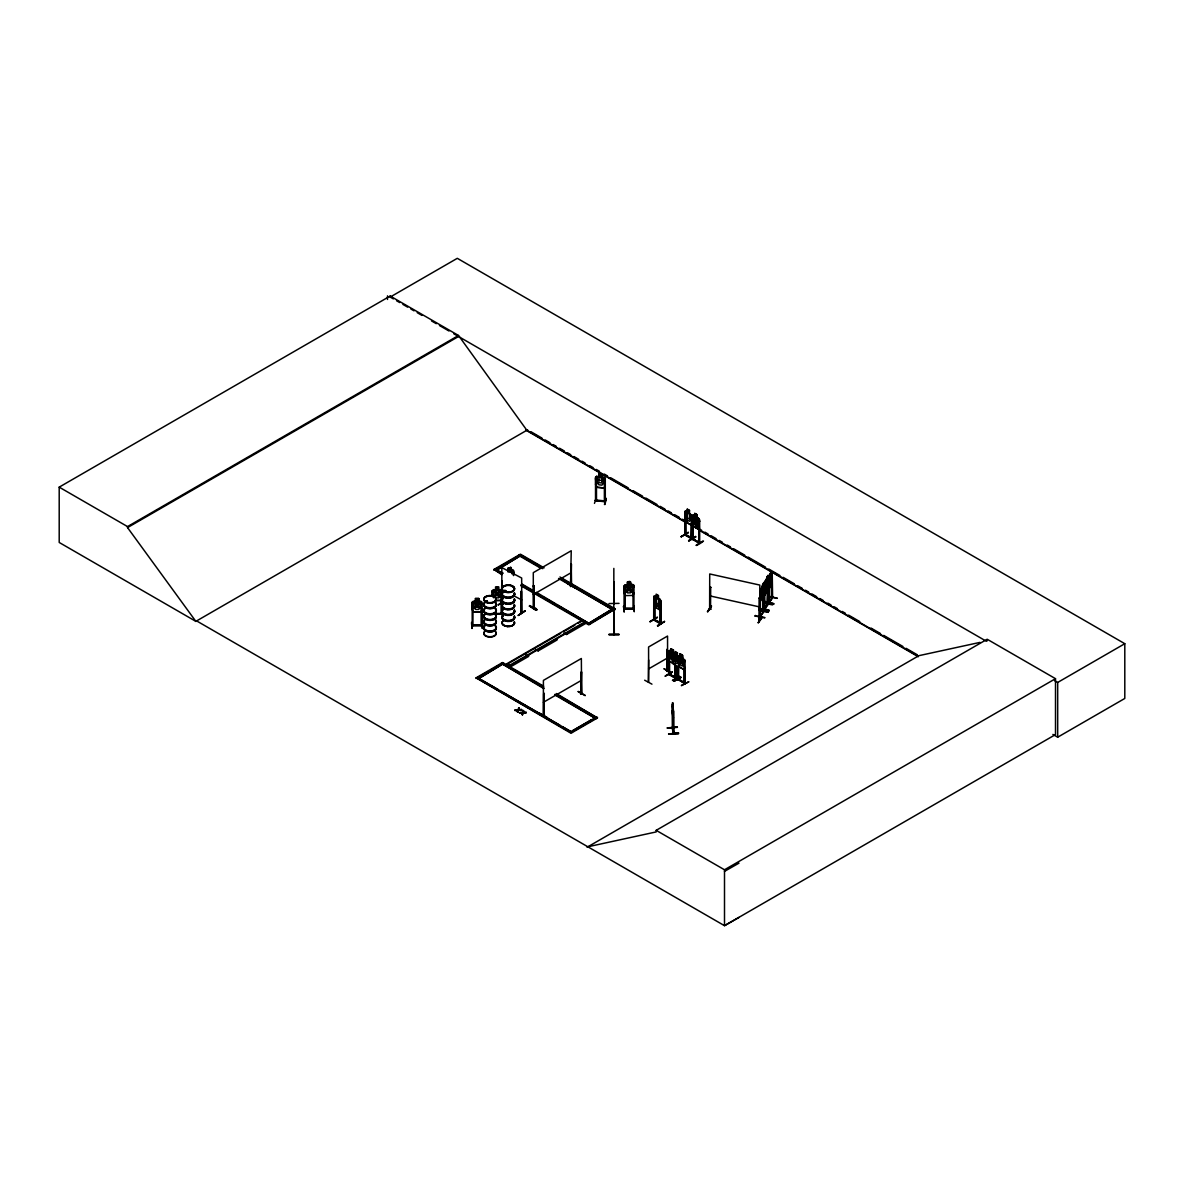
<?xml version="1.0" encoding="UTF-8"?>
<svg xmlns="http://www.w3.org/2000/svg" width="1184" height="1184" viewBox="0 0 1184 1184"><rect width="100%" height="100%" fill="white"/><g stroke="black" fill="none" stroke-linecap="round" stroke-linejoin="round"><path stroke-width="1.5" d="M672.157 728.012L673.415 733.592M672.793 728.441L672.379 704.08L673.415 710.104L673.415 733.651L672.926 704.569M673.267 733.088L673.844 733.562L672.704 727.168M673.415 717.267L673.178 719.384L673.296 717.267M767.276 591.334L764.45 595.493L767.247 591.275L767.646 588.093M768.786 586.509L769.141 588.64L771.85 584.408L772.101 574.077M771.879 584.452L772.234 581.226M764.76 617.5L755.185 616.094M755.17 616.183L755.362 615.414M759.418 609.05C768.357 608.221 776.112 613.49 759.418 609.064L768.83 611.062M759.58 608.694L769.023 610.367M759.595 608.324L768.993 610.441M764.168 601.872C793.902 608.694 743.004 596.396 773.611 603.5M764.746 617.9L755.333 615.843M644.658 680.208L651.955 684.16M673.104 714.174L672.912 715.373L672.349 710.504M763.177 589.484L764.154 585.547L763.414 589.736L764.168 591.556M767.661 582.469L768.342 578.488L767.424 582.38L766.418 581.418L767.276 580.471L768.076 604.462L764.479 609.834L764.509 587.308L764.598 609.79L764.479 609.035M498.272 604.935L501.557 602.952M614.23 602.819L613.771 604.151L614.304 602.863M613.771 634.609L613.845 568.394M614.185 612.158L614.304 634.52M485.914 601.679L486.55 600.895M486.18 601.058L487.157 601.872L486.876 601.028M494.113 597.224L493.225 597.358L493.861 597.757M503.999 590.949L505.923 591.097M505.464 590.964L504.399 590.594M512.554 586.894L512.391 586.672M764.154 593.45L764.05 586.184L766.374 578.976L766.433 581.832M769.052 577.733L768.653 579.316L771.864 573.604M766.966 579.864L765.678 582.572L769.289 577.363M759.862 616.82L763.784 610.692L763.325 611.536M759.936 615.946L760.676 616.405L759.876 615.932M760.602 615.65L763.769 611.58L760.232 616.938L760.261 594.412M764.923 609.301L764.183 608.902M764.183 609.627L768.031 603.588L767.276 604.787M767.336 604.802L767.987 582.543M768.771 602.76L769.452 601.635M768.771 601.96L769.452 602.434M771.924 597.136L772.664 596.795L768.786 602.834L768.786 579.316M771.924 597.935L772.234 574.003M772.604 597.654L772.264 575.602L771.909 598.053M529.722 605.527C539.253 614.984 539.194 607.111 529.366 606.149M536.53 610.219L529.411 606.075M536.87 609.612L529.662 605.927M539.83 713.286C562.163 726.443 526.377 705.309 545.217 717.164M596.455 478.721L595.493 478.824L596.455 478.721L596.499 500.832L595.419 499.959M594.472 503.363L596.307 497.768M596.558 500.062L605.305 500.95M604.358 479.535L605.261 479.624L604.358 479.535L604.388 501.676M604.388 500.906L605.202 500.936M604.447 504.502L606.238 498.331L604.98 504.517M595.656 484.463L595.67 477.226L596.603 476.323L604.151 477.137L605.276 478.277L605.305 501.75L595.419 500.758M595.537 484.463L596.544 487.275L604.18 488L605.305 485.44M598.793 476.619L598.808 473.866L598.897 476.723L597.269 477.448L597.269 482.48L598.897 484.818L601.931 485.129L603.544 483.146L603.544 478.129L601.931 477.048L602.049 474.222L598.793 473.926L601.931 474.355M596.544 487.26L604.106 487.912M602.034 476.974L602.049 474.222M762.23 588.803L762.126 586.08L760.424 592.37L760.35 616.834M766.418 581.684L766.862 577.156L768.15 575.394L768.742 586.583M695.748 520.042L697.953 518.858L696.473 521.108L698.027 525.193L696 521.419C694.993 525.06 692.477 522.233 695.496 520.531L694.031 516.624L695.896 520.131M653.834 603.662L654.456 606.815L656.158 607.792L656.173 594.131L658.511 595.478L658.378 609.064L659.976 609.997L660.805 607.88M691.027 524.926L691.915 522.662L691.027 524.926L685.684 521.656L684.826 518.666M693.084 526.096L692.448 522.958L693.084 526.096L698.575 529.263L699.374 526.939L698.545 529.115L693.217 525.992L698.59 529.085M678.92 667.347L679.72 657.83L678.906 656.454L679.808 657.845L679.009 667.302L673.444 664.18L672.882 653.894M698.604 529.233L699.404 526.91M684.766 667.347L683.967 669.67L678.521 666.488M764.894 608.561L764.124 608.828M511.651 571.028L508.054 572.05M517.867 711.717L518.592 709.941L521.626 709.542L518.592 710.4L517.867 712.176L517.304 711.392L517.867 712.176M521.907 714.514L522.499 712.65L522.484 714.84L523.21 712.605L526.244 712.664L523.21 713.064L523.313 710.518C523.654 714.559 515.588 712.531 522.603 712.28M517.985 710.074L514.907 710.459L517.985 710.074L518.71 707.854L518.696 710.015L519.273 708.195M522.603 712.738L523.313 710.518M632.878 595.434L634.017 592.725L632.878 595.434L625.137 595.626L624.116 592.977L624.234 585.784L627.52 584.763L627.52 582.069C632.937 579.287 628.467 586.258 632.848 584.57L633.899 585.518M477.093 604.61L474.37 602.153L476.442 605.216L474.281 608.443L477.137 605.823L479.994 608.443L477.803 605.246L479.89 602.138L477.226 604.521M482.08 609.375L480.941 612.113L473.2 612.113L472.179 609.375M500.921 600.451L502.031 597.787L501.01 600.54L494.808 600.48L500.921 600.392M517.304 711.836L517.882 709.986L514.907 710.459M523.313 712.679L523.89 710.859M681.288 536.766L688.422 532.282L680.963 536.648M688.363 532.637L681.259 536.766M650.223 621.807L657.357 617.323L650.282 621.467M695.911 536.959L688.91 540.748M672.29 671.831L665.275 675.96M684.752 534.916L684.826 511.444L687.164 511.828M685.462 535.346L685.018 533.94L685.566 534.768M691.249 537.817L692.196 537.995L685.802 534.62M692.314 538.439L693.114 539.652L693.291 517.571L692.403 517.334L693.04 517.704M692.329 539.282L699.404 543.249M693.04 539.608L693.291 524.867M653.701 619.928L653.76 596.484L654.589 595.907L656.247 596.958L655.004 597.224L656.173 605.083L658.348 606.341L659.518 604.861L659.518 599.829L658.378 598.186L660.835 600.466L660.864 623.998L653.805 620.031M654.5 619.572L653.701 619.128L654.5 619.809M654.663 598.29L654.663 620.164M699.729 542.346L692.625 539.046L699.744 543.101L693.114 539.09M660.169 623.657L660.376 601.546L661.101 623.864L654.16 619.824M676.079 678.269L675.043 677.47M678.151 678.743L678.254 679.246M678.402 665.438L678.388 680.09L678.654 665.304M684.766 660.154L684.84 683.716L684.293 682.546M623.568 606.223L624.22 612.098L623.524 606.238M471.942 622.266L472.016 628.497L471.498 622.621M533.688 607.185L534.176 607.614M570.762 585.71L571.561 585.251L570.762 585.932M543.412 714.722L544.374 714.529L543.589 714.988M543.811 715.743L544.388 714.559M581.61 693.868L580.648 694.105L581.67 693.868L581.359 671.787L580.648 694.105L581.433 693.646M709.852 587.086L710.696 587.264L709.852 587.086L709.852 608.99L710.666 609.39L709.63 608.354M711.466 606.341L707.396 611.654L711.406 605.882M710.666 608.813L709.749 608.176M760.217 591.704L759.684 620.312L759.817 585.074L709.719 573.959L709.63 609.153L710.622 609.124M766.477 578.991L765.308 580.782M769.496 602.493L769.807 573.885C772.16 569.534 772.368 582.484 769.852 584.704L769.26 583.431M765.441 580.944L766.137 579.864L765.441 581.832M761.889 586.968L761.194 588.936L761.889 587.871M767.276 580.471L764.05 586.184M760.232 591.778L762.896 587.678M765.249 584.378L766.329 582.72L766.329 587.752L765.249 589.41L764.701 583.978L761.534 589.706M769.112 580.441L769.082 602.952L772.604 597.609L769.467 601.783M760.202 602.597C757.597 603.056 767.173 595.759 763.295 587.96L763.058 612.024L763.414 589.573L763.784 611.492M759.092 598.009L759.936 598.186L759.092 598.009L759.033 620.179L759.817 620.283M763.34 602.996L772.575 604.92M764.553 608.576L767.306 604.358M758.87 619.276C761.312 619.025 758.189 619.38 758.988 620.12M758.87 619.498L759.225 619.868M758.87 620.076L759.862 620.046M758.248 622.488L761.815 617.086M762.274 617.589L758.204 622.932L761.741 617.027M768.15 575.394L766.862 577.156M762.614 586.953L762.614 584.26L763.902 582.498L764.45 585.355M767.913 576.297L767.202 578.251L767.913 577.185M763.665 583.401L762.955 585.37L763.665 584.289M768.845 576.86L768.002 578.221L768.002 575.528M766.995 580.796L768.105 579.139L768.105 584.171M762.748 587.9L763.858 586.243M761.83 598.986L763.784 596.159M761.934 599.015L763.784 596.233M672.364 656.632C671.298 660.272 668.871 657.446 671.861 655.758L670.396 651.836L672.32 655.403L673.563 653.672L674.332 654.19M764.006 592.118L763.162 590.712M487.009 601.531L486.402 601.22M504.798 590.476L504.636 591.023M504.399 590.875L505.494 590.786M696.976 517.541L698.16 519.11L698.131 524.157L696.962 525.637L694.786 524.379L693.617 521.552L693.617 516.52L694.786 516.283C694.002 509.12 696.325 518.814 693.188 515.188L692.359 515.78L692.433 539.312M698.16 524.127L696.976 525.622L694.786 524.364L693.617 521.552M625.226 584.911L632.848 584.511L634.002 585.414L633.899 608.976L632.863 608.813L633.943 609.02L623.953 609.301L624.146 608.221L632.878 608.443L624.175 608.546M633.943 608.221L632.863 608.014L633.988 607.969M521.744 613.238L521.67 578.029L501.838 567.61L501.838 589.706M472.016 624.693L473.126 624.693L472.15 624.664M472.016 625.492L482.08 625.492M501.01 613.105L502.134 613.105L502.697 616.908M625.211 584.837L624.116 585.754L624.057 609.286M492.233 590.638L495.534 589.602M533.999 606.637L533.584 607.2M533.333 607.792L533.288 572.642L571.236 550.738L570.525 586.361L571.576 586.08L571.236 564.043L570.525 586.361M534.147 607.688L534.176 585.71L533.288 585.947L534.176 585.71M570.629 585.458L571.487 585.31M544.388 715.358L543.456 715.536M596.603 476.323L595.537 477.241L595.522 500.758M633.07 608.768L632.966 586.894L633.899 587.072L632.966 586.894M486.224 600.954L486.017 601.901L487.349 601.783M505.405 591.201L504.532 590.402M605.276 501.483L595.493 500.492L596.277 500.077M604.254 501.424L604.388 500.876M694.786 513.412L697.139 514.744L697.036 517.512L699.448 519.761L698.619 518.326L693.114 515.232L692.374 515.765L694.712 516.15M653.923 596.514L660.021 599.045M680.149 656.543L677.722 656.202L678.58 655.729M482.08 624.886L472.016 624.886M472.016 625.685L482.08 625.685M502.134 597.861L502.134 590.564L502.134 614.111L494.749 614.111M501.602 589.854L501.838 580.915L502.179 589.884M501.942 590.032L502.179 581.092M498.094 604.92L501.01 602.848M521.108 591.319L521.389 613.43L521.448 591.482M524.986 610.737L518.222 615.488L525 610.781M518.252 615.399L525.03 611.151M648.344 682.073L648.654 659.976M666.992 649.409L667.199 671.476L667.302 649.217M571.31 585.902L570.762 586.509L571.487 564.176M685.092 512.879L685.728 513.249M568.246 583.697L575.01 587.56M533.288 606.963L534.25 606.77M533.288 607.851L534.265 607.614M691.456 523.802L691.204 538.631L691.456 516.505L692.166 538.824L691.441 538.35M692.092 516.875L691.204 516.653M697.139 514.744L694.697 513.456M697.11 517.452L699.492 519.732L699.478 543.278L699.404 519.732L693.188 515.188M698.767 520.975L699.655 521.197L698.767 520.975L698.767 542.953L698.767 542.154M685.136 533.984L685.566 534.532M691.382 537.802L685.077 534.724M688.555 540.54L695.63 536.396L688.881 541.103M696.074 545.276C708.239 537.24 703.192 542.242 696.473 545.484M661.027 601.916L660.139 601.694M649.883 621.689L657.357 617.323M660.302 622.606L654.071 619.824L653.834 596.44M660.065 623.554L661.027 623.79M657.49 625.907L664.55 621.437L657.83 626.173M664.535 621.422L657.49 625.581M544.048 693.321L543.989 715.195M580.885 694.253L581.596 671.935M578.369 691.456L585.133 695.304M580.959 694.209L581.433 692.847M543.663 715.743L544.3 693.469M676.02 665.541L675.842 678.491L668.753 674.466L669.552 650.401C672.704 654.367 670.381 644.214 671.15 651.496L669.981 651.733L669.981 656.765L671.15 659.592L673.341 660.835M673.415 650.016L671.076 648.669M669.404 652.917L668.753 652.562L669.478 674.865L668.664 674.451L668.886 651.022M673.504 652.665L674.525 654.323M682.339 655.27L680.149 653.849L680.149 656.72L678.98 656.942M678.55 655.625L684.84 660.169M669.448 661.308L675.043 664.402L669.448 661.308L668.797 658.171L669.522 661.264M678.98 661.974L680.149 664.801L682.339 666.059L683.523 664.564L682.502 655.181L682.502 657.875L684.692 660.198M684.974 683.464L684.026 683.301L684.367 661.264L685.092 683.568L677.929 679.498M685.018 661.619L684.13 661.397M665.216 676.301L672.29 672.142M669.478 674.865L669.656 661.9M675.487 677.159L669.478 674.303L676.02 677.485M679.601 676.36L672.438 680.489L679.868 676.508M677.796 678.95L678.476 679.512M674.273 681.17L680.948 677.278M678.728 679.379L685.092 682.768L684.352 682.31M681.436 685.714L688.896 681.747L681.481 685.329M196.722 620.964L195.952 621.422L59.2 542.464L59.2 487.142L390.187 296.044L458.519 335.486L526.85 430.266L918.074 656.143M390.187 296.044L390.187 297.066L457.305 258.319L1124.8 643.696L1124.8 698.456L1057.682 737.203L1052.887 734.42M59.2 487.142L127.532 526.584L458.519 335.486M738.994 917.422L724.504 925.681L196.633 620.919L195.848 621.363L127.532 527.605L458.519 336.508M195.848 621.363L527.62 429.822M501.838 574.714L493.935 569.46L520.412 554.171L544.122 567.861M493.935 570.14L517.452 556.569M542.746 568.66L519.021 554.97L520.412 554.852L542.538 567.639M533.288 594.546L571.236 572.642M684.826 511.444L685.092 534.783L692.107 538.75M685.654 510.866L691.841 515.469L691.93 538.957L691.441 537.551M687.238 511.962L686.084 512.184L687.238 520.042L689.428 521.3L690.583 519.82L690.583 514.788L689.428 513.22L691.915 515.425M627.535 584.837L625.877 585.784L625.877 590.816L627.535 592.918L630.613 592.814L632.256 590.609L632.256 585.577L630.613 584.733L630.598 581.966L627.416 581.98L627.416 584.674M556.362 693.543L597.461 717.948L570.984 733.236L476.131 677.796L502.608 662.507L543.708 686.232M476.131 678.476L488.578 671.298M491.745 669.463L502.608 663.188L542.124 686.01M528.626 655.033L528.626 656.395L509.668 667.347L506.9 665.763L506.9 663.706L582.78 619.898L585.547 622.177L509.668 665.985L506.9 664.387M508.484 663.469L560.639 633.351M563.806 631.531L574.876 625.137M578.029 623.317L581.196 621.496M506.9 663.706L509.668 665.304L585.547 621.496L585.547 623.539L566.574 634.491L563.806 632.892M535.346 649.32L538.113 650.919L557.087 639.967L557.087 638.605M520.812 584.97L588.788 624.22L615.266 608.931L588.788 624.9L585.621 623.08M654.486 606.8L659.962 609.967M543.412 702.29L581.359 680.386M648.58 668.901L667.554 657.949M677.47 655.536L678.55 657.164L678.55 662.196L677.396 663.676L675.206 662.418L674.051 659.592L674.051 654.56L675.206 654.338M672.719 661.086L673.444 664.18M572.553 730.735L591.526 719.783M476.131 677.796L570.984 732.556L597.461 717.267M587.086 847.241L918.858 655.684L979.982 642.394M587.856 846.782L656.188 831.923L656.188 830.339L987.175 639.242L1055.506 678.684L1055.506 734.583L724.504 925.681L724.504 869.781L1055.506 678.684M987.175 640.825L986.405 641.284L453.753 333.755M1054.515 680.608L1057.682 682.443L1124.8 643.696M724.504 871.38L738.994 863.121M571.088 585.148L570.895 586.465M533.688 607.984L533.54 586.08M505.287 591.26L504.976 591.378M533.821 607.496L533.925 585.577M513.59 575.602C515.277 570.303 512.85 567.491 508.054 571.147L507.906 568.35L510.763 567.388L510.822 570.14M510.822 567.447L507.906 568.35M513.353 571.591C512.065 571.709 514.788 572.272 513.353 575.246M710.533 609.375L710.696 587.264M648.625 682.221L648.58 646.997L667.554 636.045L667.598 671.239M693.617 516.52L694.786 516.298M660.302 623.406L660.376 601.546M668.93 673.474L669.656 674.599M624.871 609.331L624.945 587.16L624.042 587.19L624.974 587.353L624.841 609.005M518.696 709.556L521.626 709.542M514.907 710.015L521.626 710M523.313 712.22L526.244 712.206M519.524 712.679L526.244 712.664M519.524 713.123L522.499 713.108M501.927 613.371L494.749 613.534M481.858 625.714L480.985 624.664L481.962 624.693M567.92 583.816L575.054 587.871M578.029 691.574L585.192 695.659M487.186 600.954L486.047 601.516M672.364 728.53L672.645 702.674L672.704 728.5M672.571 705.768L672.645 712.531L672.882 710.977C673.208 724.993 673.385 701.86 672.867 709.734L672.571 705.768L672.69 706.537M673.652 711.14L673.77 733.621L672.66 727.982M672.142 711.673L673.282 719.369M667.347 727.894L677.396 727.376M667.406 728.219L677.396 727.065L667.347 727.864M668.605 733.962L678.654 733.621L668.605 733.976L678.595 732.852L668.664 734.287M691.811 538.927L684.84 534.931M692.64 539.105L692.64 517.201M660.761 624.012L661.027 622.932L654.737 619.661M669.123 674.332L676.02 678.314M675.368 677.944L675.368 663.336M634.269 611.773L633.706 605.512L634.269 611.314M605.068 501.779L605.187 478.232M614.2 581.699L614.2 604.18M608.99 603.559L619.04 603.366M619.054 634.594L608.99 634.639M619.054 634.239L608.99 634.284M608.99 634.654L619.054 634.639M498.834 589.602L502.134 590.624L500.921 589.765M493.284 589.676L500.965 589.676M492.174 592L493.077 592L493.077 595.863M502.031 592L501.113 592L501.113 614.111L502.031 613.105M492.174 592.207L493.077 592.207M501.113 592.207L502.031 592.207M472.224 625.714L472.179 602.153L475.48 601.191L475.48 598.497L478.78 598.497L478.78 601.25L482.08 602.197L482.628 628.497L482.169 622.606M475.48 598.556L478.78 598.556M480.911 601.25L473.23 601.25L472.283 602.242L472.283 609.42M472.12 603.588L473.023 603.588L472.919 625.744L472.919 624.634M481.962 603.588L481.059 603.588L481.163 625.744L481.163 624.634M472.12 603.781L473.023 603.781M481.059 603.781L481.962 603.781M473.2 612.054L480.941 612.054M494.749 613.904L502.105 613.874M766.329 581.818L766.921 586.85L765.249 591.571L765.352 580.811M633.84 607.954L633.795 609.035M681.244 677.381L673.903 681.362M595.537 479.801L605.276 480.822M684.485 683.183L684.367 670.381M521.374 613.401L521.345 591.171M767.543 580.841L767.306 604.92M769.319 596.351L777.37 598.216M769.348 596.647L777.192 598.394M764.154 601.916L773.626 603.944M758.9 609.982L768.327 612.024M758.944 610.322L768.357 612.365M709.719 595.863L759.817 606.978M505.435 590.402L505.923 590.801M482.169 628.423L482.214 622.621M692.758 538.32L693.247 538.602M654.086 618.98L654.278 620.342M514.048 595.922L521.67 599.933M696.976 514.833L694.786 513.59L696.962 514.848L696.932 528.345M695.186 514.256L696.577 515.972L695.186 514.256L696.577 515.084M695.186 515.158L696.592 515.958M694.786 517.186L696.976 518.429L694.786 517.186L694.786 522.218L696.962 523.476L694.786 522.218M699.611 543.042L698.693 542.834L699.004 528.123M680.075 653.894L682.502 655.181M669.508 650.564L674.91 653.642L673.415 652.71L673.504 649.957M673.341 653.642L671.15 652.399L671.15 657.431L673.341 658.674M678.58 666.429L683.982 669.508M677.692 678.832L684.766 683.671M581.596 693.839L581.359 658.482L543.412 680.386L543.338 715.639M390.187 297.066L393.369 298.901M396.551 300.736L399.733 302.571M402.9 304.406L407.666 307.159M410.848 308.994L414.03 310.83M417.212 312.665L421.978 315.418M431.509 320.923L436.274 323.676M439.456 325.511L448.988 331.002M687.238 509.268L689.428 510.526M687.238 512.864L689.428 514.108L689.428 519.14L687.238 517.882M530.817 431.657L541.991 438.11M545.188 439.96L549.983 442.727M553.165 444.562L556.362 446.412M559.558 448.248L564.354 451.015M567.55 452.865L570.732 454.715M573.929 456.55L578.724 459.318M581.921 461.168L585.103 463.003M589.898 465.771L593.095 467.621M596.292 469.456L599.474 471.306M604.269 474.074L607.466 475.909M610.663 477.759L628.23 487.897M633.011 490.664L642.601 496.2M645.783 498.035L656.972 504.488M660.154 506.338L664.949 509.105M668.146 510.94L671.343 512.79M674.54 514.64L679.32 517.393M682.517 519.243L685.714 521.093M696.888 527.546L701.683 530.314M704.88 532.149L708.062 533.999M711.258 535.834L716.054 538.602M719.25 540.452L722.432 542.287M727.228 545.054L730.424 546.904M733.621 548.74L744.795 555.192M747.992 557.042L765.56 567.18M768.742 569.03L779.93 575.483M783.112 577.318L794.301 583.786M797.483 585.621L802.278 588.389M805.475 590.239L808.672 592.074M811.869 593.924L816.649 596.692M819.846 598.527L823.043 600.377M827.823 603.144L831.02 604.98M834.217 606.83L837.414 608.665M842.209 611.432L845.391 613.282M848.588 615.118L859.762 621.585M870.95 628.038L880.526 633.558M883.723 635.408L902.889 646.464M906.071 648.314L917.26 654.767M525.8 430.118L684.411 521.685M698.826 530.018L918.31 656.735M656.173 597.905L658.393 599.282M656.173 602.922L658.348 604.18M559.928 576.993L615.266 608.931M561.512 578.591L569.415 583.15M572.582 584.97L577.318 587.708M580.486 589.543L615.266 609.612M560.136 578.695L613.874 610.411M519.021 555.651L541.162 568.438M558.552 578.473L612.291 609.508M673.504 653.435L675.132 654.382L675.132 651.496L677.47 652.843L677.307 655.64L678.876 656.528C671.506 650.564 672.512 653.583 672.808 661.116M503.215 573.219L495.312 569.341M522.188 584.171L533.259 590.564M536.411 592.385L590.165 624.101L556.968 604.935M496.895 570.259L500.062 572.079M522.188 584.866L531.675 590.342M536.411 593.08L539.578 594.901M542.746 596.721L553.801 603.115M493.935 569.46L501.838 574.018M520.812 585.666L582.454 621.26M556.362 694.224L597.461 717.948M543.9 687.948L501.232 663.306L543.9 688.629M554.97 694.342L596.07 718.747L554.97 695.023M479.091 678.595L498.064 689.547M501.232 691.367L559.721 725.141M562.874 726.961L570.777 731.534M519.273 708.639L518.71 707.854M521.907 714.056L522.484 714.84M656.188 830.339L724.504 869.781M685.728 535.064L685.728 518.725M685.699 535.079L685.492 513.382M684.115 682.532L678.062 679.498L678.003 666.755M677.751 679.705L677.766 666.903M507.906 571.043L508.054 568.453M696.962 517.556L698.131 519.125M760.424 597.402L761.001 598.675L762.674 593.954L762.082 586.228M653.923 603.692L654.619 606.696M672.527 702.674L673.015 704.584M672.616 703.592L672.838 705.634M672.586 706.019L672.912 713.227L672.542 711.451M671.062 673.089L663.898 668.664L671.032 672.764M764.094 593.347L764.553 595.522M768.061 603.618L768.046 604.521M1057.682 682.443L1057.682 737.203M771.08 572.124L771.036 574.965M764.094 586.169L764.154 609.76M763.798 582.484L763.754 585.325M691.752 515.469L691.752 522.647M689.428 513.22L689.576 510.437L687.238 509.09L687.223 522.751M680.223 653.982L680.223 656.676M675.768 665.674L675.62 678.462M675.117 663.484L675.117 678.18M660.687 600.51L660.687 607.688M654.663 603.766L654.737 620.238M594.694 717.948L570.984 731.638M572.36 732.437L477.507 677.677M566.574 633.129L566.574 634.491M543.663 693.839L543.589 715.787M538.113 649.557L538.113 650.919M525.859 653.435L525.859 654.796M512.154 574.033L512.154 570.688L510.718 570.259L510.674 567.521M509.668 665.304L509.668 667.347M478.662 598.586L478.662 601.339L480.319 602.242L480.319 607.274L478.662 609.42L475.583 609.42L473.94 607.274L473.94 602.242L475.583 601.339L475.583 598.586M387.508 295.837L387.508 299.463M127.532 526.584L127.532 527.605M514.448 599.341A6.364 3.67 0 0 1 507.477 603.929A6.364 3.67 0 0 1 502.8 598.453M514.374 599.696A6.275 3.626 0 0 1 507.492 604.24A6.275 3.626 0 0 1 502.874 598.823M514.344 604.417A6.246 3.611 0 0 1 507.492 608.931A6.246 3.611 0 0 1 502.889 603.544M514.448 593.302A6.364 3.67 0 0 1 507.477 597.89A6.364 3.67 0 0 1 502.8 592.414M514.374 598.69A6.275 3.626 0 0 1 507.492 603.218A6.275 3.626 0 0 1 502.874 597.816M514.374 593.658A6.275 3.626 0 0 1 507.492 598.186A6.275 3.626 0 0 1 502.874 592.784M514.448 599.03A6.364 3.67 0 0 1 507.477 603.618A6.364 3.67 0 0 1 502.8 598.142M514.448 592.992A6.364 3.67 0 0 1 507.477 597.58A6.364 3.67 0 0 1 502.8 592.104M514.374 592.651A6.275 3.626 0 0 1 507.492 597.18A6.275 3.626 0 0 1 502.874 591.778M514.448 616.568A6.364 3.67 0 0 1 507.477 621.156A6.364 3.67 0 0 1 502.8 615.68M514.374 616.923A6.275 3.626 0 0 1 507.492 621.467A6.275 3.626 0 0 1 502.874 616.05M514.344 621.644A6.246 3.611 0 0 1 507.492 626.158A6.246 3.611 0 0 1 502.889 620.771M514.344 605.32A6.246 3.611 0 0 1 507.492 609.819A6.246 3.611 0 0 1 502.889 604.447M514.448 610.53A6.364 3.67 0 0 1 507.477 615.118A6.364 3.67 0 0 1 502.8 609.642M514.374 615.917A6.275 3.626 0 0 1 507.492 620.446A6.275 3.626 0 0 1 502.874 615.044M514.374 610.885A6.275 3.626 0 0 1 507.492 615.414A6.275 3.626 0 0 1 502.874 610.012M514.448 616.257A6.364 3.67 0 0 1 507.477 620.845A6.364 3.67 0 0 1 502.8 615.369M514.448 610.204A6.364 3.67 0 0 1 507.477 614.807A6.364 3.67 0 0 1 502.8 609.331M514.374 609.878A6.275 3.626 0 0 1 507.492 614.407A6.275 3.626 0 0 1 502.874 609.005M495.534 609.005A6.364 3.67 0 0 1 490.028 614.511A6.364 3.67 0 0 1 484.522 609.005M495.46 609.375A6.275 3.626 0 0 1 490.028 614.822A6.275 3.626 0 0 1 484.596 609.375M495.43 614.111A6.231 3.596 0 0 1 490.028 619.513A6.231 3.596 0 0 1 484.626 614.111M495.445 614.466A6.26 3.611 0 0 1 490.028 619.883A6.26 3.611 0 0 1 484.596 614.466M495.534 602.967A6.364 3.67 0 0 1 490.028 608.472A6.364 3.67 0 0 1 484.522 602.967M495.445 608.369A6.26 3.611 0 0 1 490.028 613.8A6.26 3.611 0 0 1 484.596 608.369M495.445 603.337A6.26 3.611 0 0 1 490.028 608.768A6.26 3.611 0 0 1 484.596 603.337M495.534 608.694A6.364 3.67 0 0 1 490.028 614.2A6.364 3.67 0 0 1 484.522 608.694M495.534 602.656A6.364 3.67 0 0 1 490.028 608.162A6.364 3.67 0 0 1 484.522 602.656M495.46 602.33A6.275 3.626 0 0 1 490.028 607.762A6.275 3.626 0 0 1 484.596 602.33M495.534 626.232A6.364 3.67 0 0 1 490.028 631.738A6.364 3.67 0 0 1 484.522 626.232M495.46 626.602A6.275 3.626 0 0 1 490.028 632.049A6.275 3.626 0 0 1 484.596 626.602M495.43 631.338A6.231 3.596 0 0 1 490.028 636.74A6.231 3.596 0 0 1 484.626 631.338M495.445 614.999A6.246 3.611 0 0 1 490.028 620.416A6.246 3.611 0 0 1 484.611 614.999M495.445 631.694A6.26 3.611 0 0 1 490.028 637.11A6.26 3.611 0 0 1 484.596 631.694M495.474 614.688A6.29 3.626 0 0 1 490.028 620.135A6.29 3.626 0 0 1 484.582 614.688M495.534 620.194A6.364 3.67 0 0 1 490.028 625.7A6.364 3.67 0 0 1 484.522 620.194M495.445 625.596A6.26 3.611 0 0 1 490.028 631.028A6.26 3.611 0 0 1 484.596 625.596M495.445 620.564A6.26 3.611 0 0 1 490.028 625.996A6.26 3.611 0 0 1 484.596 620.564M495.534 625.922A6.364 3.67 0 0 1 490.028 631.427A6.364 3.67 0 0 1 484.522 625.922M495.534 619.883A6.364 3.67 0 0 1 490.028 625.389A6.364 3.67 0 0 1 484.522 619.883M495.46 619.558A6.275 3.626 0 0 1 490.028 624.989A6.275 3.626 0 0 1 484.596 619.558M760.705 592.163L761.445 594.131L760.676 598.512L761.682 594.353L762.688 595.434L761.934 593.376L762.659 589.188L761.697 593.125L760.705 592.163M764.953 585.059L765.693 587.027L764.923 591.408L765.93 587.249L766.936 588.33L766.181 586.272L766.906 582.084L765.944 586.021L764.953 585.059M769.556 578.192L770.296 580.16L769.526 584.541L770.532 580.382L771.539 581.448L770.769 579.405L771.494 575.217L770.547 579.154L769.615 578.058M678.24 663.277L676.212 659.592C675.191 663.218 672.704 660.391 675.709 658.704L674.244 654.782L676.168 658.363C677.026 654.796 679.808 657.845 676.671 659.281L678.24 663.277M683.405 665.541L681.362 661.856C680.341 665.497 677.84 662.655 680.859 660.968L679.394 657.061L681.318 660.628C682.176 657.061 684.974 660.095 681.836 661.545L683.405 665.541M631.945 591.689L630.88 591.793L629.074 589.262L626.218 591.97L628.364 588.685L626.306 585.68L629.015 588.063L631.827 585.488L629.74 588.655L631.945 591.689M500.077 596.751L499.012 596.84L497.191 594.235L494.335 596.854L496.496 593.643L494.424 590.564L497.147 593.036L499.944 590.564L497.857 593.658L500.077 596.751M707.854 611.654L711.436 605.882L707.825 611.684M770.74 572.997L770.044 574.965L770.74 572.997M770.932 575.853L769.852 577.511L769.852 582.543L770.932 580.87L770.932 575.853M762.082 589.824L761.001 591.482L761.001 596.514L762.082 594.856L762.082 589.824M500.373 595.685L498.73 597.846L495.652 597.846L493.994 595.685L493.994 590.653L495.652 589.765L495.534 586.909L498.834 586.983L498.73 589.765L500.373 590.653L500.373 595.685M520.412 555.77L496.703 570.14L520.412 555.77M502.608 664.106L478.898 678.476L502.608 664.106M612.498 608.931L588.788 623.302L612.498 608.931M510.245 568.172L508.528 569.652L510.245 568.172M630.051 582.498L628.082 582.572L628.082 583.46L630.051 583.401L630.051 582.498M630.613 585.636L627.535 585.725L627.535 590.757L630.613 590.653L630.613 585.636M498.168 587.516L496.2 587.516L496.2 588.418L498.168 588.418L498.168 587.516M498.73 590.653L495.652 590.653L495.652 595.685L498.73 595.685L498.73 590.653M478.114 599.089L476.131 599.089L476.131 599.992L478.114 599.992L478.114 599.089M478.662 602.242L475.583 602.242L475.583 607.274L478.662 607.274L478.662 602.242M601.383 474.74L599.444 474.532L599.444 475.435L601.383 475.642L601.383 474.74M601.931 477.951L598.897 477.626L598.897 482.658L601.931 482.983L601.931 477.951M672.956 650.282L671.55 649.483L672.956 651.185L672.956 650.282M681.954 655.492L680.548 654.693L681.954 656.395L681.954 655.492M682.339 658.866L680.149 657.623L680.149 662.64L682.339 663.898L682.339 658.866M689.029 510.748L687.638 509.934L689.029 511.651L689.029 510.748M657.964 595.789L656.558 594.975L657.964 596.692L657.964 595.789M676.996 653.124L675.605 652.31L676.996 654.012L676.996 653.124M677.396 656.484L675.206 655.226L675.206 660.258L677.396 661.516L677.396 656.484M492.337 596.055L492.337 590.609L492.233 596.055M505.168 591.674A6.29 3.626 0 0 0 514.596 588.537A6.29 3.626 0 0 0 505.168 585.384A6.29 3.626 0 0 0 505.168 591.674M505.183 592.148A6.246 3.611 0 0 0 514.552 589.025A6.246 3.611 0 0 0 505.183 585.902A6.246 3.611 0 0 0 505.183 592.148M507.477 609.36A6.29 3.626 0 0 0 514.374 604.817A6.275 3.626 0 0 1 507.492 609.36A6.29 3.626 0 0 1 502.86 603.944A6.275 3.626 0 0 0 507.492 609.36M503.866 591.29A6.29 3.626 0 0 0 514.374 589.662A6.29 3.626 0 0 0 506.678 585.222A6.29 3.626 0 0 0 503.866 591.29M507.492 626.514A6.246 3.611 0 0 0 514.344 622A6.275 3.626 0 0 1 507.492 626.543A6.275 3.626 0 0 1 502.874 621.126A6.246 3.611 0 0 0 507.492 626.514M486.905 602.197A6.246 3.611 0 0 0 496.274 599.074A6.246 3.611 0 0 0 486.905 595.952A6.246 3.611 0 0 0 486.905 602.197M486.905 602.7A6.246 3.611 0 0 0 496.274 599.578A6.246 3.611 0 0 0 486.905 596.455A6.246 3.611 0 0 0 486.905 602.7M485.588 601.842A6.29 3.626 0 0 0 496.096 600.214A6.29 3.626 0 0 0 488.4 595.774A6.29 3.626 0 0 0 485.588 601.842"/></g></svg>
